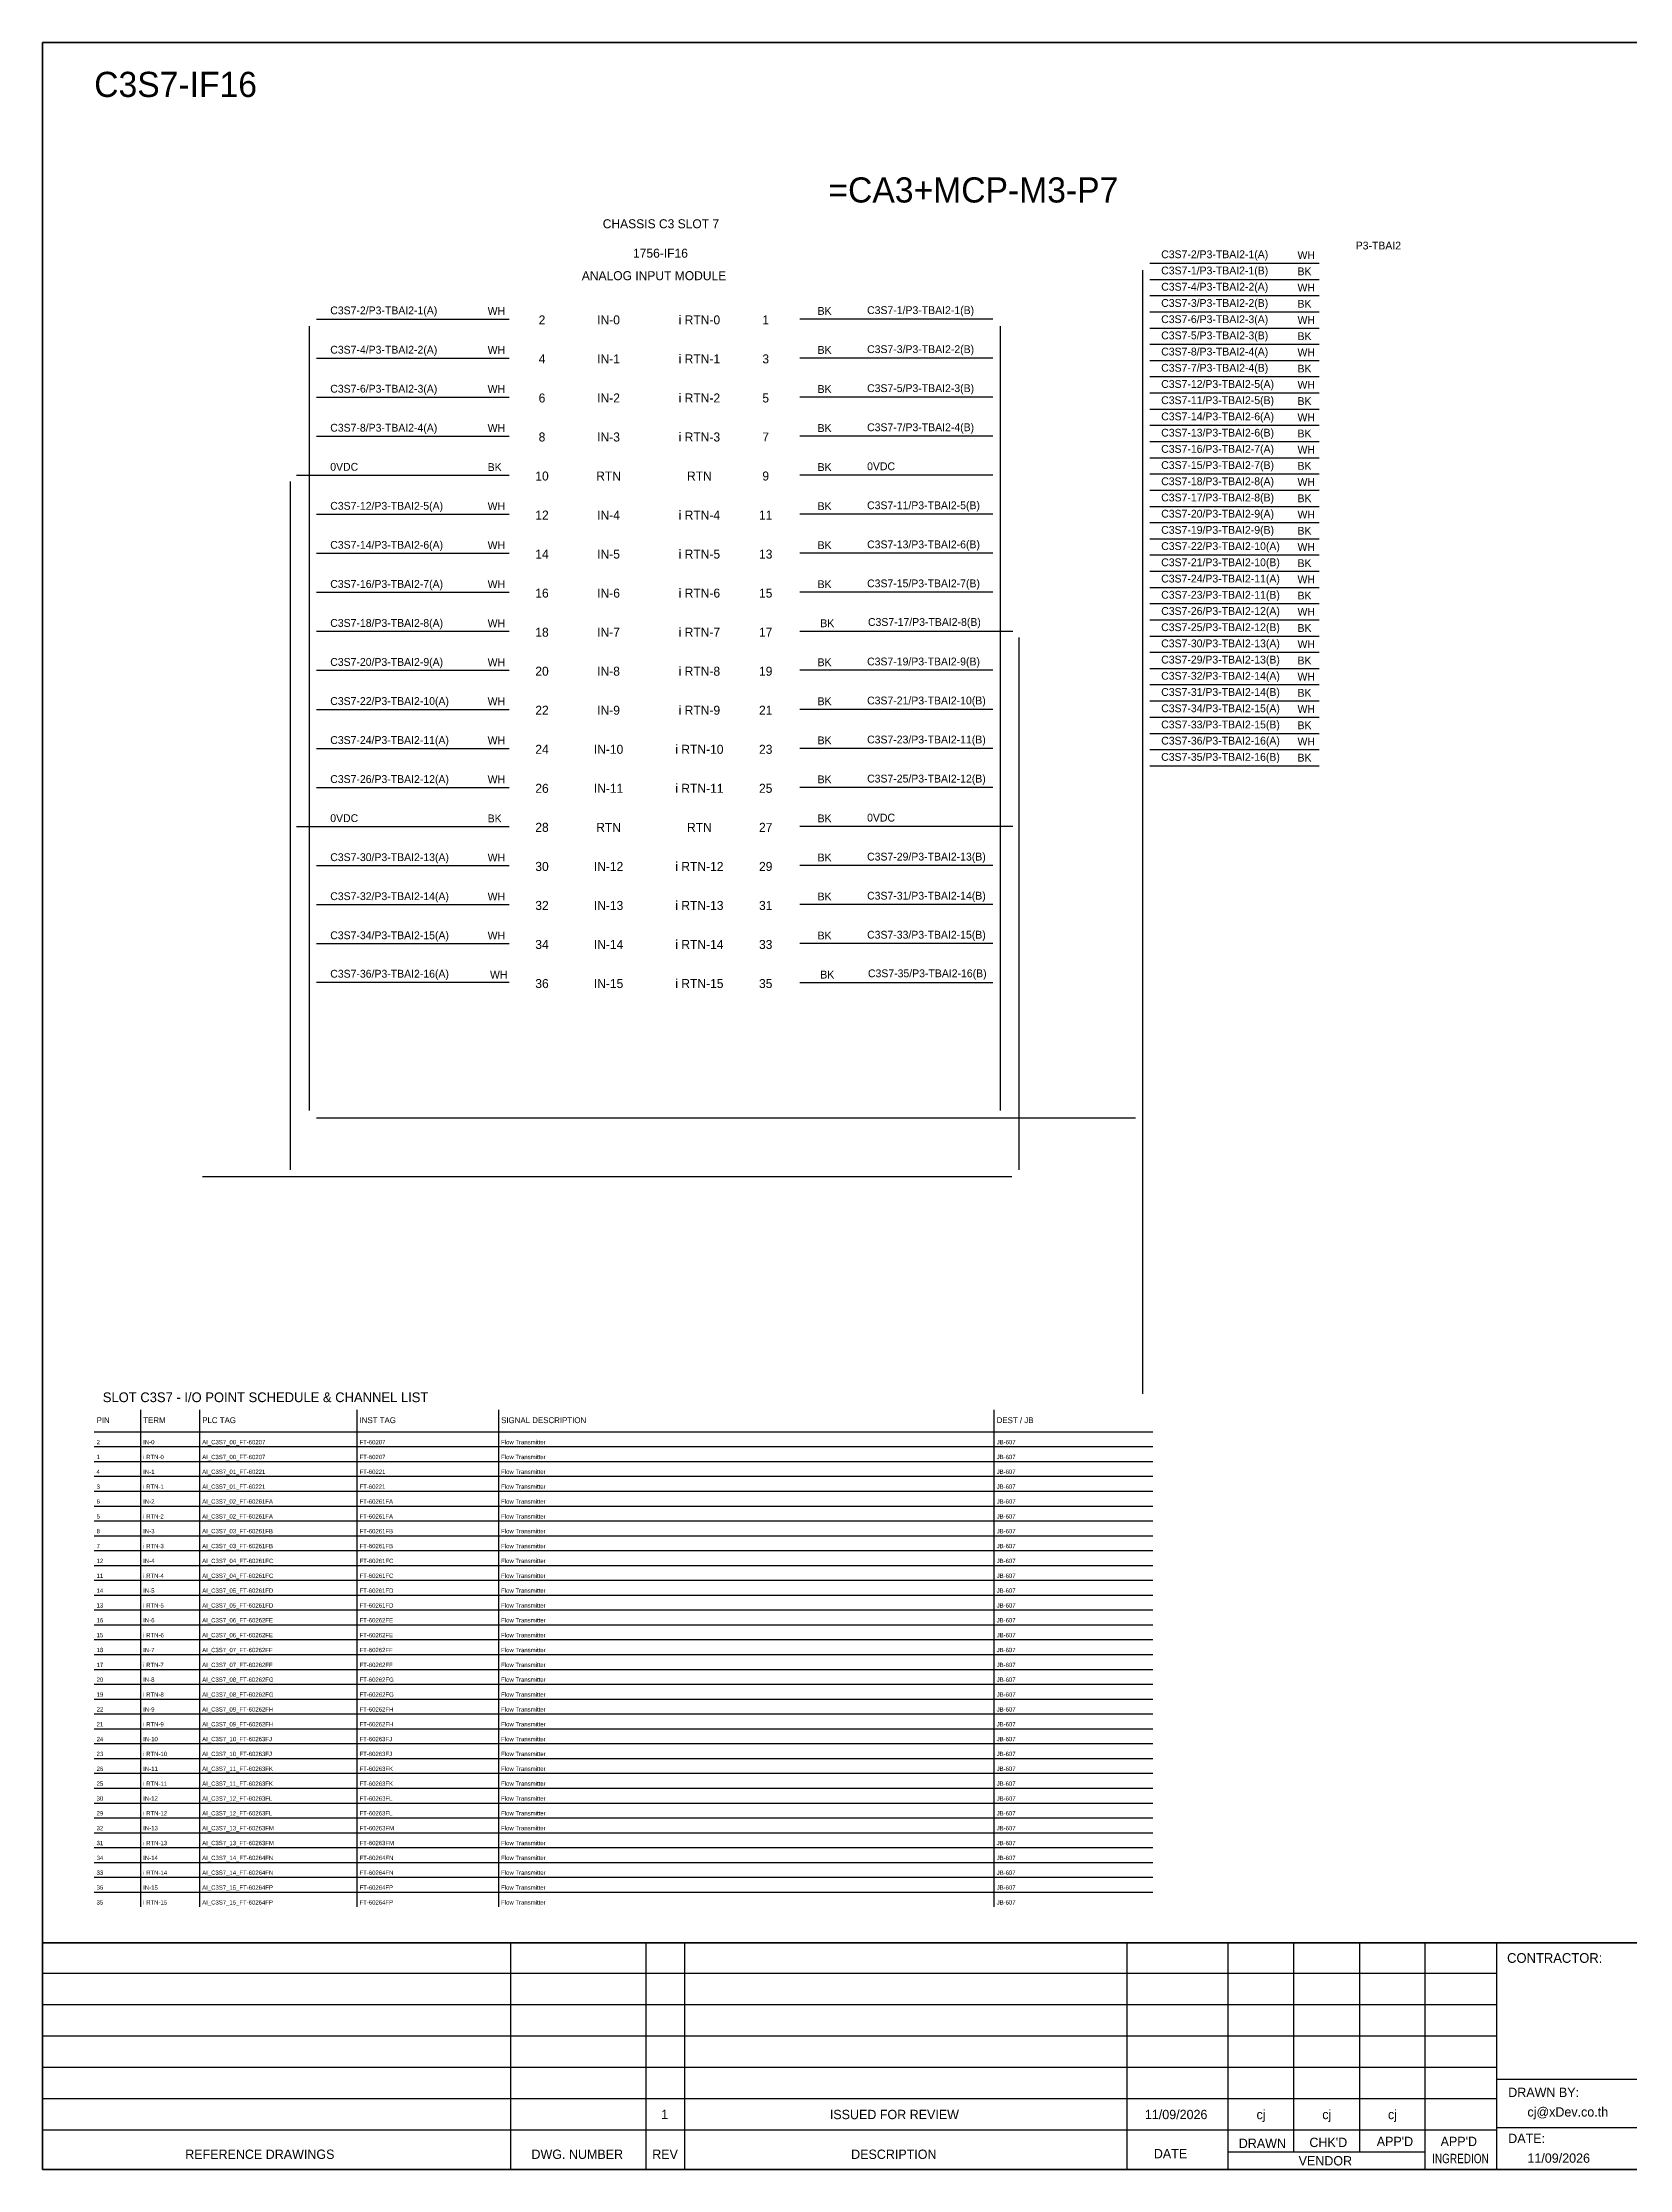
# Model space of a CAD drawing. Header units: metres. Extents: x 0 to 54213, y 0 to 2704.
# Drawn here: x 41933 to 43950, y 0 to 2704 of the extents above; entities that cross this region are included whole.
import ezdxf
from ezdxf.enums import TextEntityAlignment as Align

# ---------------------------------------------------------------- set-up
doc = ezdxf.new("R2010")
doc.units = ezdxf.units.M

msp = doc.modelspace()

# ---------------------------------------------------------------- linework, layer by layer
at = {"ltscale": 25.4}
for p, q in [((43340.7, 2403.1), (43556.1, 2403.1)), ((43141.2, 2352.7), (42895.9, 2352.7)), ((43340.7, 2361.9), (43556.1, 2361.9)), ((43141.2, 2303.1), (42895.9, 2303.1)), ((43340.7, 2320.6), (43556.1, 2320.6)), ((43340.7, 2279.4), (43556.1, 2279.4)), ((43141.2, 2253.5), (42895.9, 2253.5)), ((43340.7, 2238.2), (43556.1, 2238.2)), ((43141.2, 2203.8), (42895.9, 2203.8)), ((43340.7, 2197), (43556.1, 2197)), ((42255.9, 2154.2), (42526.4, 2154.2)), ((43141.2, 2154.2), (42895.9, 2154.2)), ((43340.7, 2155.7), (43556.1, 2155.7)), ((43340.7, 2114.5), (43556.1, 2114.5)), ((43141.2, 2104.6), (42895.9, 2104.6)), ((43340.7, 2073.3), (43556.1, 2073.3)), ((43141.2, 2055), (42895.9, 2055)), ((43340.7, 2032.1), (43556.1, 2032.1)), ((43141.2, 2005.3), (42895.9, 2005.3)), ((43340.7, 1990.8), (43556.1, 1990.8)), ((42895.9, 1955.7), (43166.4, 1955.7)), ((43340.7, 1949.6), (43556.1, 1949.6)), ((43141.2, 1906.1), (42895.9, 1906.1)), ((43340.7, 1908.4), (43556.1, 1908.4)), ((43340.7, 1867.2), (43556.1, 1867.2)), ((43141.2, 1856.4), (42895.9, 1856.4)), ((43340.7, 1825.9), (43556.1, 1825.9)), ((43141.2, 1806.8), (42895.9, 1806.8)), ((43340.7, 1784.7), (43556.1, 1784.7)), ((43141.2, 1757.2), (42895.9, 1757.2)), ((42255.9, 1707.5), (42526.4, 1707.5)), ((43166.4, 1707.5), (42895.9, 1707.5)), ((43141.2, 1657.9), (42895.9, 1657.9)), ((43141.2, 1608.3), (42895.9, 1608.3)), ((43141.2, 1558.6), (42895.9, 1558.6)), ((42895.9, 1509), (43141.2, 1509))]:
    msp.add_line(p, q, dxfattribs=at)
at = {"color": 7}
for p, q in [((42058, 333.8), (42058, 965.9)), ((42133, 333.8), (42133, 965.9)), ((42333, 333.8), (42333, 965.9)), ((42513, 333.8), (42513, 965.9)), ((43143, 333.8), (43143, 965.9)), ((41998.7, 937.9), (43344.5, 937.9))]:
    msp.add_line(p, q, dxfattribs=at)
at = {"color": 8}
for p, q in [((41998.7, 919), (43344.5, 919)), ((41998.7, 900.1), (43344.5, 900.1)), ((41998.7, 881.3), (43344.5, 881.3)), ((41998.7, 862.4), (43344.5, 862.4)), ((41998.7, 843.5), (43344.5, 843.5)), ((41998.7, 824.6), (43344.5, 824.6)), ((41998.7, 805.8), (43344.5, 805.8)), ((41998.7, 786.9), (43344.5, 786.9)), ((41998.7, 768), (43344.5, 768)), ((41998.7, 749.1), (43344.5, 749.1)), ((41998.7, 730.2), (43344.5, 730.2)), ((41998.7, 711.4), (43344.5, 711.4)), ((41998.7, 692.5), (43344.5, 692.5)), ((41998.7, 673.6), (43344.5, 673.6)), ((41998.7, 654.7), (43344.5, 654.7)), ((41998.7, 635.8), (43344.5, 635.8)), ((41998.7, 617), (43344.5, 617)), ((41998.7, 598.1), (43344.5, 598.1)), ((41998.7, 579.2), (43344.5, 579.2)), ((41998.7, 560.3), (43344.5, 560.3)), ((41998.7, 541.5), (43344.5, 541.5)), ((41998.7, 522.6), (43344.5, 522.6)), ((41998.7, 503.7), (43344.5, 503.7)), ((41998.7, 484.8), (43344.5, 484.8)), ((41998.7, 465.9), (43344.5, 465.9)), ((41998.7, 447.1), (43344.5, 447.1)), ((41998.7, 428.2), (43344.5, 428.2)), ((41998.7, 409.3), (43344.5, 409.3)), ((41998.7, 390.4), (43344.5, 390.4)), ((41998.7, 371.6), (43344.5, 371.6)), ((41998.7, 352.7), (43344.5, 352.7))]:
    msp.add_line(p, q, dxfattribs=at)
at = {"layer": 'GT_1', "color": 4}
for p, q in [((42528.4, 0), (42528.4, 288.2)), ((42700.3, 0), (42700.3, 288.2)), ((42749.5, 0), (42749.5, 288.2)), ((43312.1, 0), (43312.1, 288.2)), ((43440.4, 0), (43440.4, 288.2)), ((43524, 21.8), (43524, 288.2)), ((43607.5, 21.8), (43607.5, 288.2)), ((43690.8, 0), (43690.8, 288.2)), ((43781.8, 0), (43781.8, 288.2)), ((43781.8, 249.3), (41933, 249.3)), ((43781.8, 209.5), (41933, 209.5)), ((43781.8, 169.6), (41933, 169.6)), ((43781.8, 129.7), (41933, 129.7)), ((44568.8, 114.3), (43781.8, 114.3)), ((43781.8, 89.7), (41933, 89.7)), ((43781.7, 49.8), (41933, 49.8)), ((44568.8, 52.9), (43781.8, 52.9)), ((43690.8, 21.8), (43440.4, 21.8))]:
    msp.add_line(p, q, dxfattribs=at)
at = {"layer": 'HELPPOINT', "color": 4, "lineweight": 35}
for p, q in [((41933, 0), (41933, 2704.2)), ((41933, 2704.2), (45826.3, 2704.2)), ((41933, 0), (41933, 2704.2)), ((41933, 2704.2), (45826.3, 2704.2)), ((45826.3, 0), (41933, 0)), ((45826.3, 0), (41933, 0))]:
    msp.add_line(p, q, dxfattribs=at)
at = {"layer": 'IE-WIRE', "color": 4, "ltscale": 25.4}
for p, q in [((43331.6, 2414.6), (43331.6, 986.1)), ((43340.7, 2423.7), (43556.1, 2423.7)), ((43340.7, 2382.5), (43556.1, 2382.5)), ((42281.2, 2352.7), (42526.4, 2352.7)), ((42272, 2343.6), (42272, 1346.2)), ((43150.3, 2343.6), (43150.3, 1346.2)), ((43340.7, 2341.2), (43556.1, 2341.2)), ((42281.2, 2303.1), (42526.4, 2303.1)), ((43340.7, 2300), (43556.1, 2300)), ((42281.2, 2253.5), (42526.4, 2253.5)), ((43340.7, 2258.8), (43556.1, 2258.8)), ((43340.7, 2217.6), (43556.1, 2217.6)), ((42281.2, 2203.8), (42526.4, 2203.8)), ((43340.7, 2176.3), (43556.1, 2176.3)), ((43340.7, 2135.1), (43556.1, 2135.1)), ((42281.2, 2104.6), (42526.4, 2104.6)), ((43340.7, 2093.9), (43556.1, 2093.9)), ((42281.2, 2055), (42526.4, 2055)), ((43340.7, 2052.7), (43556.1, 2052.7)), ((42281.2, 2005.3), (42526.4, 2005.3)), ((43340.7, 2011.5), (43556.1, 2011.5)), ((42281.2, 1955.7), (42526.4, 1955.7)), ((43340.7, 1970.2), (43556.1, 1970.2)), ((43340.7, 1929), (43556.1, 1929)), ((42281.2, 1906.1), (42526.4, 1906.1)), ((43340.7, 1887.8), (43556.1, 1887.8)), ((42281.2, 1856.4), (42526.4, 1856.4)), ((43340.7, 1846.6), (43556.1, 1846.6)), ((42281.2, 1806.8), (42526.4, 1806.8)), ((43340.7, 1805.3), (43556.1, 1805.3)), ((42281.2, 1757.2), (42526.4, 1757.2)), ((42281.2, 1657.9), (42526.4, 1657.9)), ((42281.2, 1608.3), (42526.4, 1608.3)), ((42281.2, 1558.6), (42526.4, 1558.6)), ((42526.4, 1509), (42281.2, 1509))]:
    msp.add_line(p, q, dxfattribs=at)
at = {"layer": 'IE-WIRE', "color": 7, "ltscale": 25.4}
for p, q in [((42247.9, 2146.2), (42247.9, 1270.9)), ((43174.4, 1947.7), (43174.4, 1270.9)), ((43165.5, 1262), (42136.4, 1262))]:
    msp.add_line(p, q, dxfattribs=at)
at = {"layer": 'IE-WIRE', "color": 4}
msp.add_line((42281.1, 1337), (43322.5, 1337), dxfattribs=at)
at = {"layer": 'MEMBER', "color": 4, "lineweight": 35}
msp.add_line((41933, 288.2), (45826.3, 288.2), dxfattribs=at)
msp.add_line((41933, 288.2), (45826.3, 288.2), dxfattribs=at)

# ---------------------------------------------------------------- texts
at = {"color": 2}
msp.add_text('C3S7-IF16', height=32, dxfattribs=at).set_placement((41998.7, 2635))
for s, height, p in [('=CA3+MCP-M3-P7', 32, (43116.4, 2516.8)), ('CHASSIS C3 SLOT 7', 11.441, (42719.2, 2473.8)), ('1756-IF16', 11.44, (42718.6, 2436.4)), ('ANALOG INPUT MODULE', 11.441, (42710.4, 2407.8)), ('2', 11.4, (42568, 2351.6)), ('IN-0', 11.44, (42652.6, 2351.6)), ('i RTN-0', 11.44, (42768.1, 2351.6)), ('1', 11.4, (42852.4, 2351.6)), ('4', 11.4, (42568, 2302)), ('IN-1', 11.44, (42652.6, 2302)), ('i RTN-1', 11.44, (42768.1, 2302)), ('3', 11.4, (42852.4, 2302)), ('6', 11.4, (42568, 2252.3)), ('IN-2', 11.44, (42652.6, 2252.3)), ('i RTN-2', 11.44, (42768.1, 2252.3)), ('5', 11.4, (42852.4, 2252.3)), ('8', 11.4, (42568, 2202.7)), ('IN-3', 11.44, (42652.6, 2202.7)), ('i RTN-3', 11.44, (42768.1, 2202.7)), ('7', 11.4, (42852.4, 2202.7)), ('10', 11.44, (42568, 2153.1)), ('RTN', 11.44, (42652.6, 2153.1)), ('RTN', 11.44, (42768.1, 2153.1)), ('9', 11.4, (42852.4, 2153.1)), ('12', 11.44, (42568, 2103.4)), ('i RTN-4', 11.44, (42768.1, 2103.4)), ('IN-4', 11.44, (42652.6, 2103.4)), ('11', 11.44, (42852.4, 2103.4)), ('14', 11.44, (42568, 2053.8)), ('IN-5', 11.44, (42652.6, 2053.8)), ('i RTN-5', 11.44, (42768.1, 2053.8)), ('13', 11.44, (42852.4, 2053.8)), ('16', 11.44, (42568, 2004.2)), ('IN-6', 11.44, (42652.6, 2004.2)), ('i RTN-6', 11.44, (42768.1, 2004.2)), ('15', 11.44, (42852.4, 2004.2)), ('18', 11.44, (42568, 1954.5)), ('IN-7', 11.44, (42652.6, 1954.5)), ('i RTN-7', 11.44, (42768.1, 1954.5)), ('17', 11.44, (42852.4, 1954.5)), ('20', 11.44, (42568, 1904.9)), ('IN-8', 11.44, (42652.6, 1904.9)), ('i RTN-8', 11.44, (42768.1, 1904.9)), ('19', 11.44, (42852.4, 1904.9)), ('22', 11.44, (42568, 1855.3)), ('IN-9', 11.44, (42652.6, 1855.3)), ('i RTN-9', 11.44, (42768.1, 1855.3)), ('21', 11.44, (42852.4, 1855.3)), ('i RTN-10', 11.44, (42768.1, 1805.6)), ('24', 11.44, (42568, 1805.6)), ('IN-10', 11.44, (42652.6, 1805.6)), ('23', 11.44, (42852.4, 1805.6)), ('26', 11.44, (42568, 1756)), ('IN-11', 11.44, (42652.6, 1756)), ('i RTN-11', 11.44, (42768.1, 1756)), ('25', 11.44, (42852.4, 1756)), ('28', 11.44, (42568, 1706.4)), ('RTN', 11.44, (42652.6, 1706.4)), ('RTN', 11.44, (42768.1, 1706.4)), ('27', 11.44, (42852.4, 1706.4)), ('30', 11.44, (42568, 1656.7)), ('IN-12', 11.44, (42652.6, 1656.7)), ('i RTN-12', 11.44, (42768.1, 1656.7)), ('29', 11.44, (42852.4, 1656.7)), ('32', 11.44, (42568, 1607.1)), ('IN-13', 11.44, (42652.6, 1607.1)), ('i RTN-13', 11.44, (42768.1, 1607.1)), ('31', 11.44, (42852.4, 1607.1)), ('34', 11.44, (42568, 1557.5)), ('IN-14', 11.44, (42652.6, 1557.5)), ('i RTN-14', 11.44, (42768.1, 1557.5)), ('33', 11.44, (42852.4, 1557.5)), ('36', 11.44, (42568, 1507.8)), ('IN-15', 11.44, (42652.6, 1507.8)), ('i RTN-15', 11.44, (42768.1, 1507.8)), ('35', 11.44, (42852.4, 1507.8))]:
    msp.add_text(s, height=height, dxfattribs=at).set_placement(p, align=Align.MIDDLE_CENTER)
at = {"color": 4}
for s, height, p in [('C3S7-2/P3-TBAI2-1(A)', 9.949, (43355.2, 2430)), ('WH', 9.95, (43528.5, 2428.9)), ('C3S7-4/P3-TBAI2-2(A)', 9.949, (43355.2, 2388.8)), ('WH', 9.95, (43528.5, 2387.7)), ('C3S7-2/P3-TBAI2-1(A)', 9.949, (42298.8, 2358.7)), ('WH', 9.95, (42498.9, 2358)), ('C3S7-6/P3-TBAI2-3(A)', 9.949, (43355.2, 2347.5)), ('WH', 9.95, (43528.5, 2346.5)), ('C3S7-4/P3-TBAI2-2(A)', 9.949, (42298.8, 2308.7)), ('WH', 9.95, (42498.9, 2308.4)), ('C3S7-8/P3-TBAI2-4(A)', 9.949, (43355.2, 2306.3)), ('WH', 9.95, (43528.5, 2305.3)), ('C3S7-12/P3-TBAI2-5(A)', 9.949, (43355.2, 2265.1)), ('WH', 9.95, (43528.5, 2264.1)), ('C3S7-6/P3-TBAI2-3(A)', 9.949, (42298.8, 2259.1)), ('WH', 9.95, (42498.9, 2258.7)), ('C3S7-8/P3-TBAI2-4(A)', 9.949, (42298.8, 2209.5)), ('WH', 9.95, (42498.9, 2209.1)), ('C3S7-14/P3-TBAI2-6(A)', 9.949, (43355.2, 2223.9)), ('WH', 9.95, (43528.5, 2222.8)), ('C3S7-16/P3-TBAI2-7(A)', 9.949, (43355.2, 2182.6)), ('WH', 9.95, (43528.5, 2181.6)), ('C3S7-18/P3-TBAI2-8(A)', 9.949, (43355.2, 2141.4)), ('WH', 9.95, (43528.5, 2140.4)), ('C3S7-12/P3-TBAI2-5(A)', 9.949, (42298.8, 2110.2)), ('WH', 9.95, (42498.9, 2109.8)), ('C3S7-20/P3-TBAI2-9(A)', 9.949, (43355.2, 2100.2)), ('WH', 9.95, (43528.5, 2099.2)), ('C3S7-14/P3-TBAI2-6(A)', 9.949, (42298.8, 2060.6)), ('WH', 9.95, (42498.9, 2060.2)), ('C3S7-22/P3-TBAI2-10(A)', 9.949, (43355.2, 2059)), ('WH', 9.95, (43528.5, 2057.9)), ('C3S7-24/P3-TBAI2-11(A)', 9.949, (43355.2, 2017.7)), ('C3S7-16/P3-TBAI2-7(A)', 9.949, (42298.8, 2010.9)), ('WH', 9.95, (42498.9, 2010.6)), ('WH', 9.95, (43528.5, 2016.7)), ('C3S7-26/P3-TBAI2-12(A)', 9.949, (43355.2, 1976.5)), ('WH', 9.95, (43528.5, 1975.5)), ('C3S7-18/P3-TBAI2-8(A)', 9.949, (42298.8, 1961.3)), ('WH', 9.95, (42498.9, 1960.9)), ('C3S7-20/P3-TBAI2-9(A)', 9.949, (42298.8, 1911.7)), ('WH', 9.95, (42498.9, 1911.3)), ('C3S7-30/P3-TBAI2-13(A)', 9.949, (43355.2, 1935.3)), ('WH', 9.95, (43528.5, 1934.3)), ('C3S7-32/P3-TBAI2-14(A)', 9.949, (43355.2, 1894.1)), ('WH', 9.95, (43528.5, 1893)), ('C3S7-22/P3-TBAI2-10(A)', 9.949, (42298.8, 1862)), ('WH', 9.95, (42498.9, 1861.7)), ('C3S7-34/P3-TBAI2-15(A)', 9.949, (43355.2, 1852.8)), ('WH', 9.95, (43528.5, 1851.8)), ('C3S7-24/P3-TBAI2-11(A)', 9.949, (42298.8, 1812.4)), ('WH', 9.95, (42498.9, 1812)), ('C3S7-36/P3-TBAI2-16(A)', 9.949, (43355.2, 1811.6)), ('WH', 9.95, (43528.5, 1810.6)), ('C3S7-26/P3-TBAI2-12(A)', 9.949, (42298.8, 1762.8)), ('WH', 9.95, (42498.9, 1762.4)), ('C3S7-30/P3-TBAI2-13(A)', 9.949, (42298.8, 1663.5)), ('WH', 9.95, (42498.9, 1663.1)), ('C3S7-32/P3-TBAI2-14(A)', 9.949, (42298.8, 1613.9)), ('WH', 9.95, (42498.9, 1613.5)), ('C3S7-34/P3-TBAI2-15(A)', 9.949, (42298.8, 1564.2)), ('WH', 9.95, (42498.9, 1563.9)), ('C3S7-36/P3-TBAI2-16(A)', 9.949, (42298.8, 1515.3)), ('WH', 9.95, (42501.9, 1514.2))]:
    msp.add_text(s, height=height, dxfattribs=at).set_placement(p)
msp.add_text('P3-TBAI2', height=9.95, dxfattribs=at).set_placement((43631.3, 2446.1), align=Align.MIDDLE_CENTER)
for s, height, p in [('C3S7-1/P3-TBAI2-1(B)', 9.949, (43355.2, 2409.4)), ('BK', 9.95, (43528.5, 2408.3)), ('BK', 9.95, (42918.4, 2358)), ('C3S7-1/P3-TBAI2-1(B)', 9.949, (42981.3, 2359)), ('C3S7-3/P3-TBAI2-2(B)', 9.949, (43355.2, 2368.1)), ('BK', 9.95, (43528.5, 2367.1)), ('C3S7-5/P3-TBAI2-3(B)', 9.949, (43355.2, 2326.9)), ('BK', 9.95, (43528.5, 2325.9)), ('BK', 9.95, (42918.4, 2308.4)), ('C3S7-3/P3-TBAI2-2(B)', 9.949, (42981.3, 2309.4)), ('C3S7-7/P3-TBAI2-4(B)', 9.949, (43355.2, 2285.7)), ('BK', 9.95, (43528.5, 2284.7)), ('BK', 9.95, (42918.4, 2258.7)), ('C3S7-5/P3-TBAI2-3(B)', 9.949, (42981.3, 2259.8)), ('C3S7-11/P3-TBAI2-5(B)', 9.949, (43355.2, 2244.5)), ('BK', 9.95, (43528.5, 2243.4)), ('BK', 9.95, (42918.4, 2209.1)), ('C3S7-7/P3-TBAI2-4(B)', 9.949, (42981.3, 2210.1)), ('C3S7-13/P3-TBAI2-6(B)', 9.949, (43355.2, 2203.2)), ('BK', 9.95, (43528.5, 2202.2)), ('0VDC', 9.95, (42298.8, 2159.8)), ('BK', 9.95, (42498.9, 2159.5)), ('BK', 9.95, (42918.4, 2159.5)), ('0VDC', 9.95, (42981.3, 2160.5)), ('C3S7-15/P3-TBAI2-7(B)', 9.949, (43355.2, 2162)), ('BK', 9.95, (43528.5, 2161)), ('BK', 9.95, (42918.4, 2109.8)), ('C3S7-11/P3-TBAI2-5(B)', 9.949, (42981.3, 2110.9)), ('C3S7-17/P3-TBAI2-8(B)', 9.949, (43355.2, 2120.8)), ('BK', 9.95, (43528.5, 2119.8)), ('C3S7-19/P3-TBAI2-9(B)', 9.949, (43355.2, 2079.6)), ('BK', 9.95, (43528.5, 2078.5)), ('BK', 9.95, (42918.4, 2060.2)), ('C3S7-13/P3-TBAI2-6(B)', 9.949, (42981.3, 2061.2)), ('C3S7-21/P3-TBAI2-10(B)', 9.949, (43355.2, 2038.4)), ('BK', 9.95, (43528.5, 2037.3)), ('BK', 9.95, (42918.4, 2010.6)), ('C3S7-15/P3-TBAI2-7(B)', 9.949, (42981.3, 2011.6)), ('C3S7-23/P3-TBAI2-11(B)', 9.949, (43355.2, 1997.1)), ('BK', 9.95, (43528.5, 1996.1)), ('BK', 9.95, (42921.8, 1960.9)), ('C3S7-17/P3-TBAI2-8(B)', 9.949, (42982.4, 1962.5)), ('C3S7-25/P3-TBAI2-12(B)', 9.949, (43355.2, 1955.9)), ('BK', 9.95, (43528.5, 1954.9)), ('BK', 9.95, (42918.4, 1911.3)), ('C3S7-19/P3-TBAI2-9(B)', 9.949, (42981.3, 1912.3)), ('C3S7-29/P3-TBAI2-13(B)', 9.949, (43355.2, 1914.7)), ('BK', 9.95, (43528.5, 1913.6)), ('BK', 9.95, (42918.4, 1861.7)), ('C3S7-21/P3-TBAI2-10(B)', 9.949, (42981.3, 1862.7)), ('C3S7-31/P3-TBAI2-14(B)', 9.949, (43355.2, 1873.5)), ('BK', 9.95, (43528.5, 1872.4)), ('C3S7-33/P3-TBAI2-15(B)', 9.949, (43355.2, 1832.2)), ('BK', 9.95, (43528.5, 1831.2)), ('BK', 9.95, (42918.4, 1812)), ('C3S7-23/P3-TBAI2-11(B)', 9.949, (42981.3, 1813.1)), ('C3S7-35/P3-TBAI2-16(B)', 9.949, (43355.2, 1791)), ('BK', 9.95, (43528.5, 1790)), ('BK', 9.95, (42918.4, 1762.4)), ('C3S7-25/P3-TBAI2-12(B)', 9.949, (42981.3, 1763.4)), ('0VDC', 9.95, (42298.8, 1713.1)), ('BK', 9.95, (42498.9, 1712.8)), ('BK', 9.95, (42918.4, 1712.8)), ('0VDC', 9.95, (42981.3, 1713.8)), ('BK', 9.95, (42918.4, 1663.1)), ('C3S7-29/P3-TBAI2-13(B)', 9.949, (42981.3, 1664.2)), ('BK', 9.95, (42918.4, 1613.5)), ('C3S7-31/P3-TBAI2-14(B)', 9.949, (42981.3, 1614.5)), ('BK', 9.95, (42918.4, 1563.9)), ('C3S7-33/P3-TBAI2-15(B)', 9.949, (42981.3, 1564.9)), ('BK', 9.95, (42921.8, 1514.2)), ('C3S7-35/P3-TBAI2-16(B)', 9.949, (42982.4, 1515.8))]:
    msp.add_text(s, height=height).set_placement(p)
at = {"color": 3}
for s, p in [('PIN', (42001.7, 948.9)), ('TERM', (42061, 948.9)), ('PLC TAG', (42136, 948.9)), ('INST TAG', (42336, 948.9)), ('SIGNAL DESCRIPTION', (42516, 948.9)), ('DEST / JB', (43146, 948.9))]:
    msp.add_text(s, height=7.5, dxfattribs=at).set_placement(p)
at = {"color": 7}
for s, p in [('2', (42001.7, 922)), ('IN-0', (42061, 922)), ('AI_C3S7_00_FT-60207', (42136, 922)), ('FT-60207', (42336, 922)), ('Flow Transmitter', (42516, 922)), ('JB-607', (43146, 922)), ('1', (42001.7, 903.1)), ('i RTN-0', (42061, 903.1)), ('AI_C3S7_00_FT-60207', (42136, 903.1)), ('FT-60207', (42336, 903.1)), ('Flow Transmitter', (42516, 903.1)), ('JB-607', (43146, 903.1)), ('4', (42001.7, 884.3)), ('3', (42001.7, 865.4)), ('i RTN-1', (42061, 865.4)), ('IN-1', (42061, 884.3)), ('AI_C3S7_01_FT-60221', (42136, 884.3)), ('AI_C3S7_01_FT-60221', (42136, 865.4)), ('FT-60221', (42336, 884.3)), ('FT-60221', (42336, 865.4)), ('Flow Transmitter', (42516, 884.3)), ('Flow Transmitter', (42516, 865.4)), ('JB-607', (43146, 884.3)), ('JB-607', (43146, 865.4)), ('6', (42001.7, 846.5)), ('IN-2', (42061, 846.5)), ('AI_C3S7_02_FT-60261FA', (42136, 846.5)), ('FT-60261FA', (42336, 846.5)), ('Flow Transmitter', (42516, 846.5)), ('JB-607', (43146, 846.5)), ('5', (42001.7, 827.6)), ('8', (42001.7, 808.8)), ('i RTN-2', (42061, 827.6)), ('IN-3', (42061, 808.8)), ('AI_C3S7_02_FT-60261FA', (42136, 827.6)), ('AI_C3S7_03_FT-60261FB', (42136, 808.8)), ('FT-60261FA', (42336, 827.6)), ('FT-60261FB', (42336, 808.8)), ('Flow Transmitter', (42516, 827.6)), ('Flow Transmitter', (42516, 808.8)), ('JB-607', (43146, 827.6)), ('JB-607', (43146, 808.8)), ('7', (42001.7, 789.9)), ('i RTN-3', (42061, 789.9)), ('AI_C3S7_03_FT-60261FB', (42136, 789.9)), ('FT-60261FB', (42336, 789.9)), ('Flow Transmitter', (42516, 789.9)), ('JB-607', (43146, 789.9)), ('12', (42001.7, 771)), ('11', (42001.7, 752.1)), ('i RTN-4', (42061, 752.1)), ('IN-4', (42061, 771)), ('AI_C3S7_04_FT-60261FC', (42136, 771)), ('AI_C3S7_04_FT-60261FC', (42136, 752.1)), ('FT-60261FC', (42336, 771)), ('FT-60261FC', (42336, 752.1)), ('Flow Transmitter', (42516, 771)), ('Flow Transmitter', (42516, 752.1)), ('JB-607', (43146, 771)), ('JB-607', (43146, 752.1)), ('14', (42001.7, 733.2)), ('IN-5', (42061, 733.2)), ('AI_C3S7_05_FT-60261FD', (42136, 733.2)), ('FT-60261FD', (42336, 733.2)), ('Flow Transmitter', (42516, 733.2)), ('JB-607', (43146, 733.2)), ('13', (42001.7, 714.4)), ('i RTN-5', (42061, 714.4)), ('AI_C3S7_05_FT-60261FD', (42136, 714.4)), ('FT-60261FD', (42336, 714.4)), ('Flow Transmitter', (42516, 714.4)), ('JB-607', (43146, 714.4)), ('16', (42001.7, 695.5)), ('15', (42001.7, 676.6)), ('i RTN-6', (42061, 676.6)), ('IN-6', (42061, 695.5)), ('AI_C3S7_06_FT-60262FE', (42136, 695.5)), ('AI_C3S7_06_FT-60262FE', (42136, 676.6)), ('FT-60262FE', (42336, 695.5)), ('FT-60262FE', (42336, 676.6)), ('Flow Transmitter', (42516, 695.5)), ('Flow Transmitter', (42516, 676.6)), ('JB-607', (43146, 695.5)), ('JB-607', (43146, 676.6)), ('18', (42001.7, 657.7)), ('IN-7', (42061, 657.7)), ('AI_C3S7_07_FT-60262FF', (42136, 657.7)), ('FT-60262FF', (42336, 657.7)), ('Flow Transmitter', (42516, 657.7)), ('JB-607', (43146, 657.7)), ('20', (42001.7, 620)), ('17', (42001.7, 638.8)), ('i RTN-7', (42061, 638.8)), ('IN-8', (42061, 620)), ('AI_C3S7_07_FT-60262FF', (42136, 638.8)), ('AI_C3S7_08_FT-60262FG', (42136, 620)), ('FT-60262FF', (42336, 638.8)), ('FT-60262FG', (42336, 620)), ('Flow Transmitter', (42516, 638.8)), ('Flow Transmitter', (42516, 620)), ('JB-607', (43146, 638.8)), ('JB-607', (43146, 620)), ('19', (42001.7, 601.1)), ('i RTN-8', (42061, 601.1)), ('AI_C3S7_08_FT-60262FG', (42136, 601.1)), ('FT-60262FG', (42336, 601.1)), ('Flow Transmitter', (42516, 601.1)), ('JB-607', (43146, 601.1)), ('22', (42001.7, 582.2)), ('21', (42001.7, 563.3)), ('i RTN-9', (42061, 563.3)), ('IN-9', (42061, 582.2)), ('AI_C3S7_09_FT-60262FH', (42136, 582.2)), ('AI_C3S7_09_FT-60262FH', (42136, 563.3)), ('FT-60262FH', (42336, 582.2)), ('FT-60262FH', (42336, 563.3)), ('Flow Transmitter', (42516, 582.2)), ('Flow Transmitter', (42516, 563.3)), ('JB-607', (43146, 582.2)), ('JB-607', (43146, 563.3)), ('24', (42001.7, 544.5)), ('IN-10', (42061, 544.5)), ('AI_C3S7_10_FT-60263FJ', (42136, 544.5)), ('FT-60263FJ', (42336, 544.5)), ('Flow Transmitter', (42516, 544.5)), ('JB-607', (43146, 544.5)), ('23', (42001.7, 525.6)), ('i RTN-10', (42061, 525.6)), ('AI_C3S7_10_FT-60263FJ', (42136, 525.6)), ('FT-60263FJ', (42336, 525.6)), ('Flow Transmitter', (42516, 525.6)), ('JB-607', (43146, 525.6)), ('26', (42001.7, 506.7)), ('25', (42001.7, 487.8)), ('i RTN-11', (42061, 487.8)), ('IN-11', (42061, 506.7)), ('AI_C3S7_11_FT-60263FK', (42136, 506.7)), ('AI_C3S7_11_FT-60263FK', (42136, 487.8)), ('FT-60263FK', (42336, 506.7)), ('FT-60263FK', (42336, 487.8)), ('Flow Transmitter', (42516, 506.7)), ('Flow Transmitter', (42516, 487.8)), ('JB-607', (43146, 506.7)), ('JB-607', (43146, 487.8)), ('30', (42001.7, 468.9)), ('IN-12', (42061, 468.9)), ('AI_C3S7_12_FT-60263FL', (42136, 468.9)), ('FT-60263FL', (42336, 468.9)), ('Flow Transmitter', (42516, 468.9)), ('JB-607', (43146, 468.9)), ('32', (42001.7, 431.2)), ('29', (42001.7, 450.1)), ('i RTN-12', (42061, 450.1)), ('IN-13', (42061, 431.2)), ('AI_C3S7_12_FT-60263FL', (42136, 450.1)), ('AI_C3S7_13_FT-60263FM', (42136, 431.2)), ('FT-60263FL', (42336, 450.1)), ('FT-60263FM', (42336, 431.2)), ('Flow Transmitter', (42516, 450.1)), ('Flow Transmitter', (42516, 431.2)), ('JB-607', (43146, 450.1)), ('JB-607', (43146, 431.2)), ('31', (42001.7, 412.3)), ('i RTN-13', (42061, 412.3)), ('AI_C3S7_13_FT-60263FM', (42136, 412.3)), ('FT-60263FM', (42336, 412.3)), ('Flow Transmitter', (42516, 412.3)), ('JB-607', (43146, 412.3)), ('34', (42001.7, 393.4)), ('33', (42001.7, 374.6)), ('i RTN-14', (42061, 374.6)), ('IN-14', (42061, 393.4)), ('AI_C3S7_14_FT-60264FN', (42136, 393.4)), ('AI_C3S7_14_FT-60264FN', (42136, 374.6)), ('FT-60264FN', (42336, 393.4)), ('FT-60264FN', (42336, 374.6)), ('Flow Transmitter', (42516, 393.4)), ('Flow Transmitter', (42516, 374.6)), ('JB-607', (43146, 393.4)), ('JB-607', (43146, 374.6)), ('36', (42001.7, 355.7)), ('IN-15', (42061, 355.7)), ('AI_C3S7_15_FT-60264FP', (42136, 355.7)), ('FT-60264FP', (42336, 355.7)), ('Flow Transmitter', (42516, 355.7)), ('JB-607', (43146, 355.7)), ('35', (42001.7, 336.8)), ('i RTN-15', (42061, 336.8)), ('AI_C3S7_15_FT-60264FP', (42136, 336.8)), ('FT-60264FP', (42336, 336.8)), ('Flow Transmitter', (42516, 336.8)), ('JB-607', (43146, 336.8))]:
    msp.add_text(s, height=5.5, dxfattribs=at).set_placement(p)
at = {"layer": 'MEMBER', "color": 4, "ltscale": 0.8}
for s, height, p in [('SLOT C3S7 - I/O POINT SCHEDULE & CHANNEL LIST', 12.35, (42009.6, 975.6)), ('CONTRACTOR:', 12.35, (43794.9, 262.7)), ('DRAWN BY:', 11.88, (43796.4, 92.1)), ('cj@xDev.co.th', 11.875, (43820.8, 67.2)), ('DRAWN', 11.88, (43453.8, 27.3)), ("CHK'D", 11.88, (43543.6, 28.5)), ("APP'D", 11.88, (43629.2, 29.7)), ("APP'D", 11.88, (43710.4, 29.7)), ('DATE:', 11.88, (43796.4, 33.6)), ('REFERENCE DRAWINGS', 11.875, (42114.4, 13.4)), ('DWG. NUMBER', 11.875, (42554.6, 13.4)), ('REV', 11.88, (42708.1, 13.4)), ('DESCRIPTION', 11.875, (42961, 13.4)), ('DATE', 11.88, (43345.8, 14.2)), ('VENDOR', 11.88, (43529.9, 5.1)), ('11/09/2026', 11.88, (43820.8, 8.5))]:
    msp.add_text(s, height=height, dxfattribs=at).set_placement(p)
for s, height, p in [('1', 11.9, (42723.9, 69.9)), ('ISSUED FOR REVIEW', 11.875, (43016, 69.9)), ('11/09/2026', 11.88, (43374.2, 69.9)), ('cj', 11.88, (43482.1, 69.9)), ('cj', 11.88, (43565.7, 69.9)), ('cj', 11.88, (43649.2, 69.9))]:
    msp.add_text(s, height=height, dxfattribs=at).set_placement(p, align=Align.MIDDLE_CENTER)
at = {"layer": 'MEMBER', "color": 4, "ltscale": 0.8, "width": 0.8}
msp.add_text('INGREDION', height=11.88, dxfattribs=at).set_placement((43699.6, 8))

doc.saveas('drawing.dxf')
